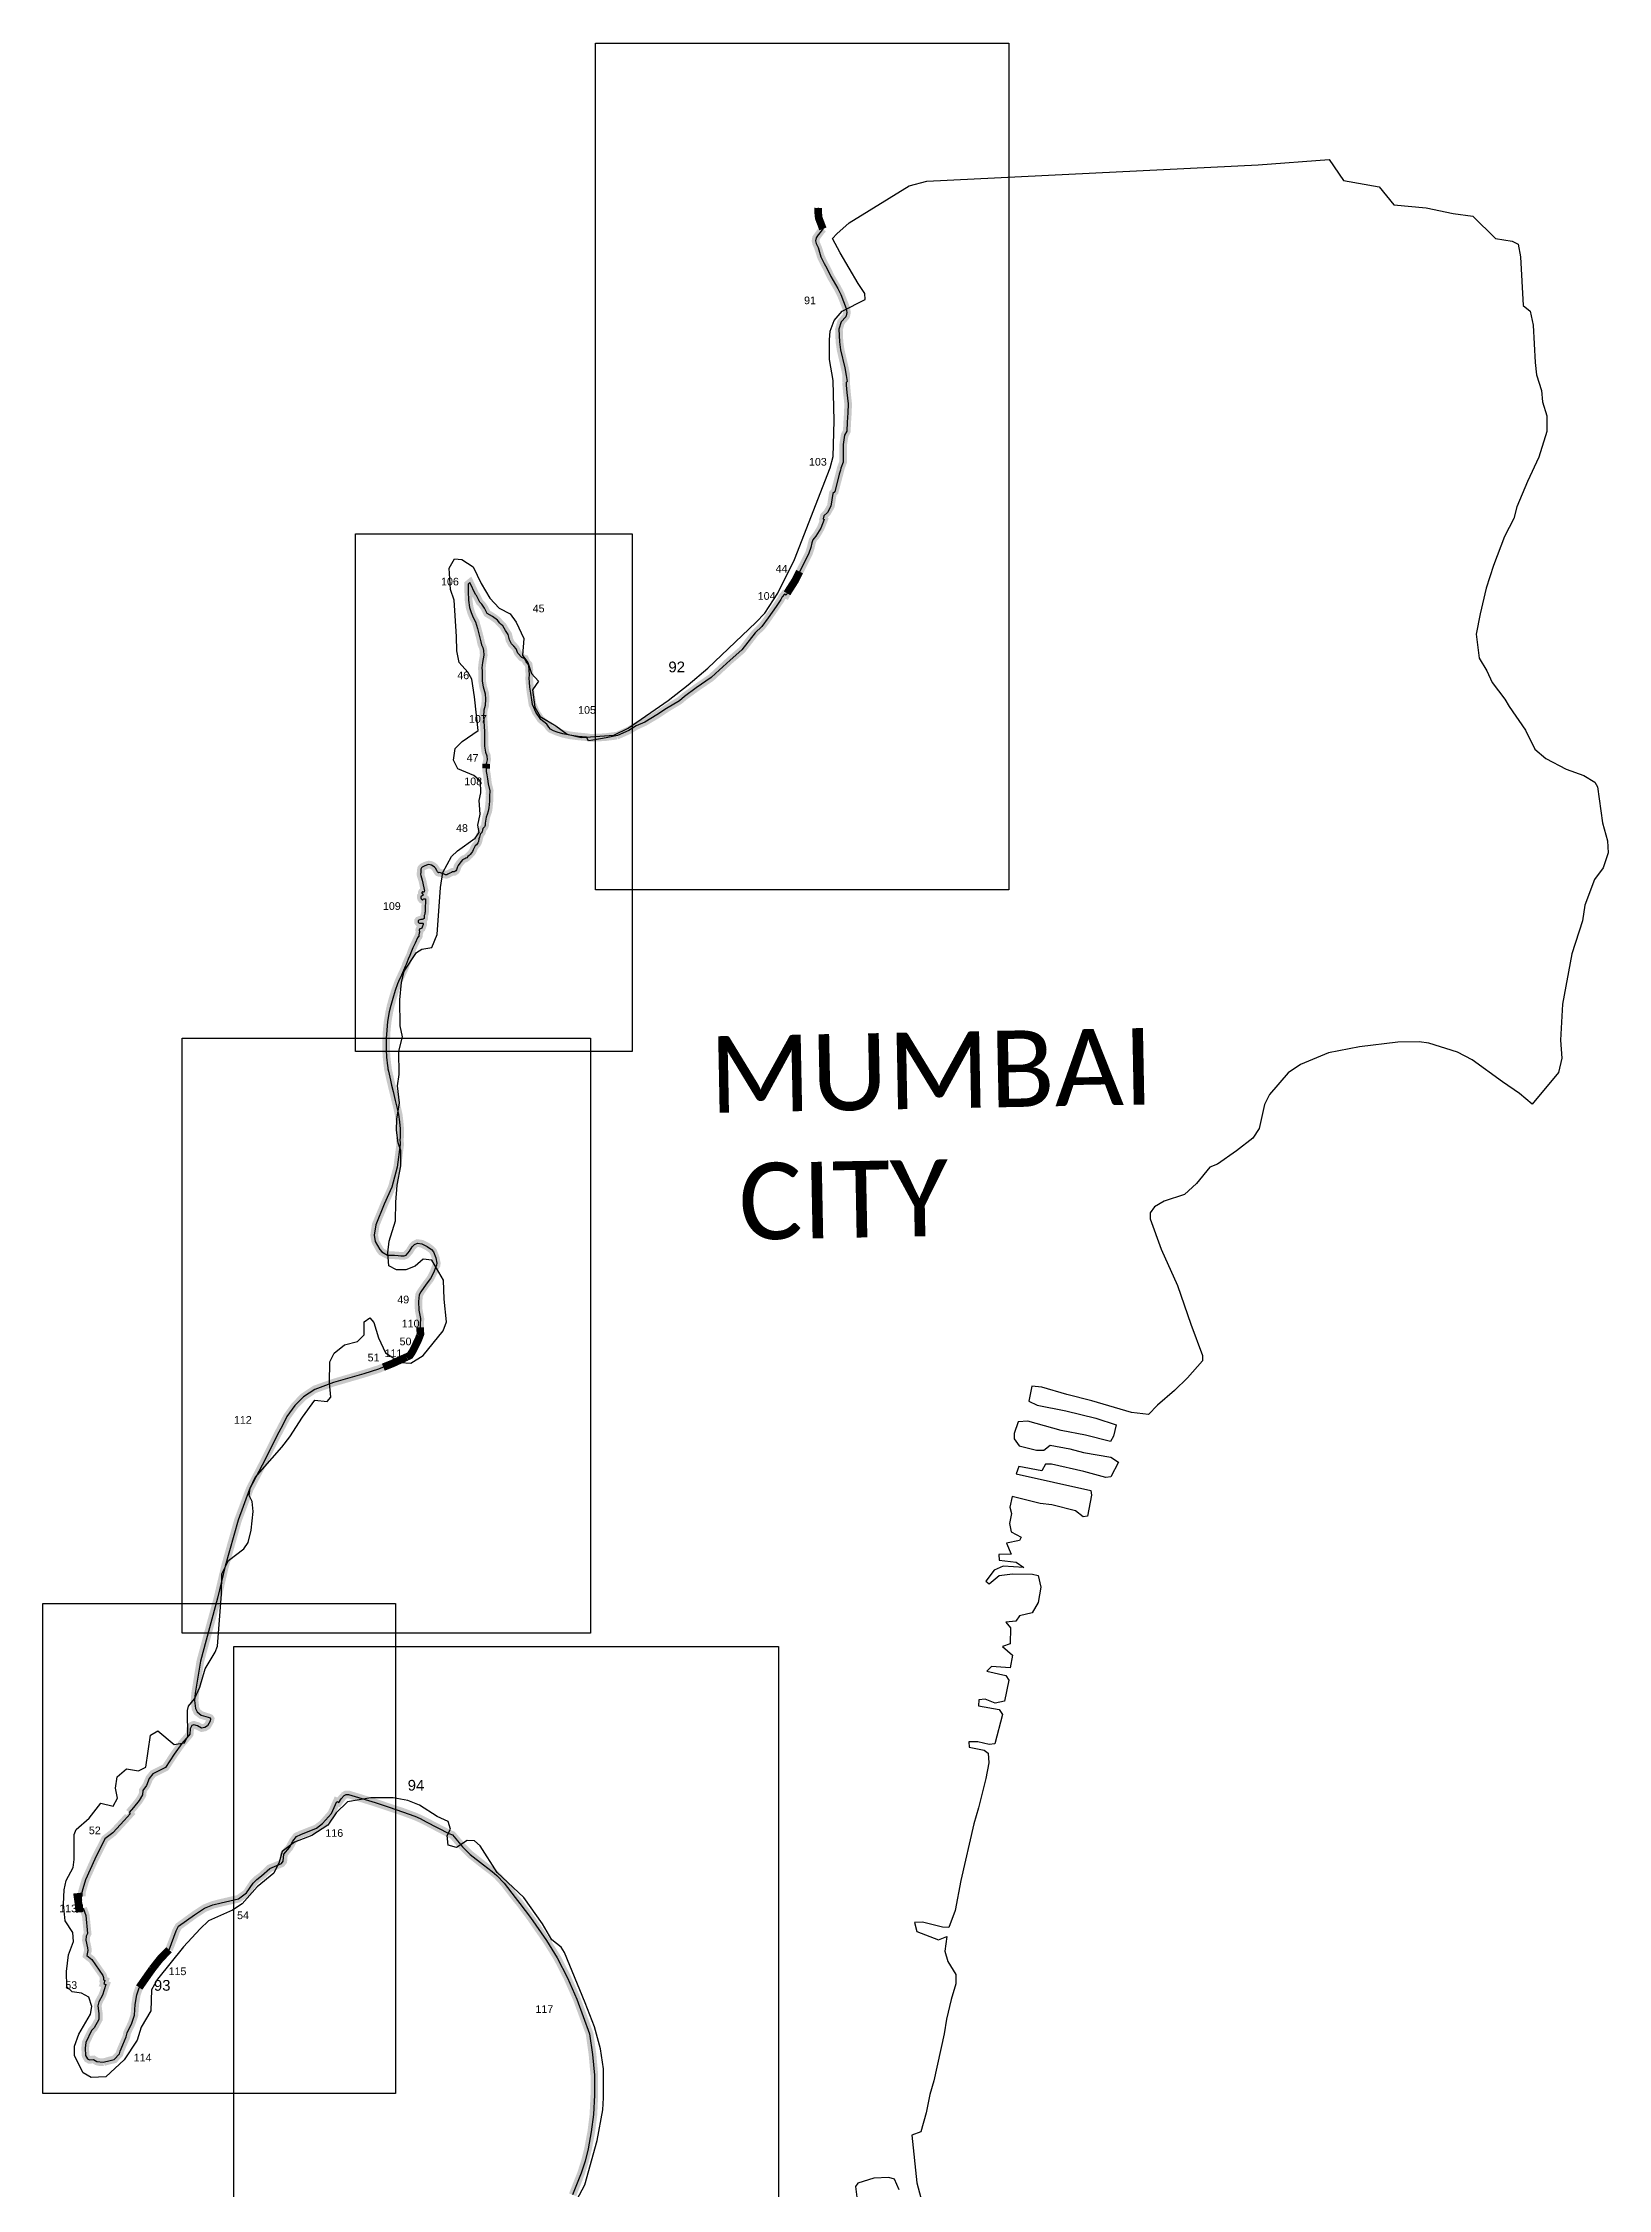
# Model space of a CAD drawing. Header units: metres. Extents: x 261539 to 277970, y 2080288 to 2213332.
# Drawn here: x 267231 to 277461, y 2094720 to 2108748 of the extents above; entities that cross this region are included whole.
import ezdxf

# ---------------------------------------------------------------- set-up
doc = ezdxf.new("R2010")
doc.units = ezdxf.units.M
for name, color, linetype in [('ARTIFICIALLY PROTECTED', 10, 'Continuous'), ('COASTLINE', 5, 'Continuous'), ('NATURALLY PROTECTED', 3, 'Continuous'), ('TALUKA NAME', 5, 'Continuous'), ('UNPROTECTED', 130, 'Continuous'), ('UNPROTECTED DUE TO CREEK', 150, 'Continuous'), ('village', 22, 'Continuous')]:
    doc.layers.add(name, color=color, linetype=linetype)
doc.styles.get("Standard").update_dxf_attribs({"font": 'arial.ttf'})
picture_1 = doc.add_image_def('image1.ecw', size_in_pixel=(5778, 11840))
picture_2 = doc.add_image_def('image2.ecw', size_in_pixel=(10585, 19807))
picture_3 = doc.add_image_def('image3.ecw', size_in_pixel=(11407, 16631))
picture_4 = doc.add_image_def('image4.ecw', size_in_pixel=(13489, 18739))
picture_5 = doc.add_image_def('image5.ecw', size_in_pixel=(12057, 14948))

msp = doc.modelspace()

# ---------------------------------------------------------------- linework, layer by layer
at = {"layer": 'ARTIFICIALLY PROTECTED', "const_width": 50, "flags": 128}
for points in [[(272329, 2107532), (272310, 2107509), (272299, 2107494), (272284, 2107473), (272281, 2107455), (272285, 2107437), (272297, 2107410), (272316, 2107350), (272337, 2107306), (272354, 2107275), (272380, 2107220), (272426, 2107142), (272446, 2107103), (272482, 2107012), (272486, 2106985), (272481, 2106963), (272478, 2106958), (272448, 2106924), (272434, 2106876), (272437, 2106794), (272445, 2106741), (272472, 2106623), (272482, 2106575), (272481, 2106529)], [(272481, 2106529), (272481, 2106529), (272482, 2106510), (272486, 2106462), (272494, 2106389), (272492, 2106329), (272488, 2106268), (272485, 2106209), (272471, 2106183), (272462, 2106124), (272461, 2106070), (272461, 2106008), (272446, 2105968), (272443, 2105955), (272436, 2105928), (272406, 2105814), (272394, 2105803), (272381, 2105720), (272358, 2105679), (272336, 2105656), (272331, 2105637), (272337, 2105632), (272315, 2105577), (272294, 2105541), (272282, 2105523), (272271, 2105511), (272263, 2105499), (272257, 2105481), (272250, 2105450), (272238, 2105412), (272222, 2105380), (272177, 2105292)], [(270053, 2105153), (270022, 2105220), (270011, 2105211), (270011, 2105162), (270013, 2105106), (270020, 2105057), (270030, 2105024), (270043, 2104992), (270059, 2104964), (270071, 2104921), (270085, 2104869), (270089, 2104853)], [(272095, 2105150), (272089, 2105139), (272077, 2105144), (272063, 2105127), (272054, 2105110), (272023, 2105064), (271971, 2104989), (271963, 2104977), (271930, 2104933), (271886, 2104891), (271800, 2104780), (271722, 2104713), (271628, 2104626), (271599, 2104599), (271501, 2104532), (271424, 2104476), (271391, 2104448), (271306, 2104397), (271243, 2104355), (271164, 2104308), (271109, 2104283), (271060, 2104254), (270986, 2104221), (270983, 2104220)], [(270111, 2104366), (270110, 2104345), (270116, 2104247), (270117, 2104211), (270118, 2104150), (270123, 2104111), (270133, 2104087), (270134, 2104062), (270129, 2104036)], [(270983, 2104220), (270906, 2104210), (270832, 2104206), (270805, 2104206), (270783, 2104210), (270730, 2104215), (270675, 2104222), (270630, 2104232), (270593, 2104244), (270570, 2104254), (270549, 2104263), (270538, 2104275), (270525, 2104294), (270496, 2104317)], [(270128, 2104005), (270128, 2104005), (270129, 2103986), (270133, 2103964), (270136, 2103938), (270140, 2103905), (270151, 2103860), (270150, 2103828)], [(269910, 2103330), (269909, 2103330), (269901, 2103326), (269890, 2103321), (269878, 2103314), (269870, 2103311), (269863, 2103311), (269857, 2103312), (269848, 2103316), (269829, 2103323), (269821, 2103326), (269819, 2103325), (269817, 2103324), (269814, 2103325), (269810, 2103330), (269805, 2103338), (269796, 2103353), (269790, 2103361), (269782, 2103367), (269771, 2103373), (269762, 2103376), (269752, 2103377), (269744, 2103375), (269728, 2103369), (269710, 2103360), (269705, 2103355), (269702, 2103348), (269701, 2103337), (269701, 2103328), (269701, 2103322), (269700, 2103320), (269700, 2103320), (269698, 2103317), (269698, 2103314), (269700, 2103306), (269710, 2103276), (269715, 2103256), (269717, 2103245), (269721, 2103225), (269723, 2103214), (269723, 2103206), (269724, 2103205), (269723, 2103202), (269722, 2103198), (269720, 2103197), (269716, 2103197), (269714, 2103197), (269713, 2103198), (269711, 2103198), (269709, 2103197), (269708, 2103195), (269708, 2103191), (269709, 2103188), (269712, 2103187), (269714, 2103185), (269716, 2103181), (269715, 2103179), (269713, 2103175), (269710, 2103172), (269703, 2103169), (269700, 2103167), (269700, 2103165), (269702, 2103159), (269704, 2103153), (269708, 2103148), (269711, 2103147), (269713, 2103147), (269717, 2103150), (269721, 2103153), (269726, 2103154), (269729, 2103154), (269731, 2103153), (269732, 2103151), (269732, 2103145), (269729, 2103088), (269729, 2103069), (269728, 2103062), (269726, 2103053), (269723, 2103044), (269722, 2103033), (269723, 2103030), (269723, 2103026), (269722, 2103024), (269717, 2103021), (269710, 2103018), (269702, 2103017), (269694, 2103016), (269688, 2103013), (269685, 2103012), (269683, 2103009), (269683, 2103005), (269683, 2103001), (269687, 2102996), (269693, 2102994), (269702, 2102994), (269709, 2102995), (269715, 2102994), (269717, 2102993), (269717, 2102991), (269716, 2102985), (269709, 2102967), (269707, 2102961), (269703, 2102959), (269699, 2102958), (269695, 2102957), (269692, 2102954), (269691, 2102950), (269691, 2102946), (269692, 2102942), (269693, 2102939), (269692, 2102935), (269690, 2102928), (269688, 2102918), (269688, 2102911), (269687, 2102908), (269683, 2102905), (269679, 2102898), (269663, 2102864), (269648, 2102832), (269640, 2102812), (269630, 2102782), (269618, 2102758), (269604, 2102725), (269601, 2102715), (269595, 2102699), (269574, 2102654), (269555, 2102613), (269549, 2102597), (269533, 2102554), (269517, 2102502), (269504, 2102455), (269495, 2102415), (269484, 2102351), (269478, 2102295), (269475, 2102240), (269474, 2102166), (269477, 2102119), (269483, 2102062), (269485, 2102051), (269486, 2102041), (269489, 2102026), (269502, 2101968), (269510, 2101935), (269520, 2101894), (269534, 2101836), (269547, 2101783), (269556, 2101743), (269562, 2101695), (269566, 2101649), (269566, 2101630), (269566, 2101622), (269565, 2101594), (269564, 2101577), (269565, 2101558), (269566, 2101547), (269547, 2101400), (269512, 2101269), (269462, 2101157), (269406, 2101022), (269396, 2100955), (269403, 2100914), (269432, 2100861), (269445, 2100845), (269484, 2100825), (269529, 2100823), (269553, 2100821), (269571, 2100820), (269591, 2100820), (269605, 2100825), (269627, 2100850), (269644, 2100878), (269660, 2100894), (269679, 2100903), (269707, 2100899), (269743, 2100881), (269770, 2100861), (269783, 2100846), (269798, 2100807), (269805, 2100772), (269804, 2100759), (269796, 2100744), (269785, 2100713), (269764, 2100672), (269754, 2100658)], [(269694, 2100297), (269698, 2100307), (269697, 2100352)], [(269581, 2100146), (269608, 2100158)], [(269456, 2100092), (269424, 2100079), (269329, 2100049), (269131, 2099991), (269007, 2099947), (268934, 2099898), (268878, 2099841), (268826, 2099769), (268798, 2099716), (268759, 2099642), (268683, 2099489), (268582, 2099294), (268506, 2099092), (268421, 2098791), (268372, 2098582), (268260, 2098171), (268226, 2097960), (268222, 2097913), (268228, 2097861), (268239, 2097838), (268266, 2097818), (268311, 2097804), (268323, 2097799), (268327, 2097793), (268324, 2097779), (268306, 2097748), (268289, 2097737), (268268, 2097733), (268241, 2097747), (268217, 2097754), (268204, 2097749), (268193, 2097727), (268190, 2097693), (268182, 2097682), (268138, 2097631), (268089, 2097562), (268032, 2097475), (267993, 2097456), (267950, 2097434), (267926, 2097404), (267907, 2097358), (267884, 2097325), (267882, 2097297), (267860, 2097260), (267823, 2097214), (267794, 2097181)], [(268856, 2096978), (268864, 2096993), (268888, 2097025), (268917, 2097038), (269019, 2097078), (269059, 2097109), (269116, 2097174), (269151, 2097253), (269164, 2097247), (269181, 2097271), (269199, 2097291)], [(267794, 2097181), (267802, 2097172), (267762, 2097128), (267688, 2097048), (267636, 2097008), (267570, 2096877), (267509, 2096741), (267491, 2096681), (267485, 2096658), (267485, 2096632)], [(269928, 2097010), (269974, 2096957), (270024, 2096907), (270111, 2096838), (270167, 2096796), (270198, 2096770), (270246, 2096718), (270282, 2096671), (270317, 2096625), (270349, 2096587), (270417, 2096495), (270522, 2096344), (270593, 2096230), (270659, 2096101), (270721, 2095961), (270777, 2095808), (270804, 2095735), (270823, 2095600), (270835, 2095465), (270835, 2095334), (270829, 2095206), (270815, 2095094), (270794, 2094983), (270774, 2094903), (270749, 2094824), (270693, 2094682)], [(267485, 2096632), (267457, 2096629), (267468, 2096553), (267494, 2096555)], [(267945, 2096158), (267997, 2096224), (268055, 2096284)], [(267628, 2095549), (267670, 2095561), (267697, 2095567), (267731, 2095603), (267736, 2095621), (267753, 2095662), (267776, 2095714), (267781, 2095740), (267811, 2095804), (267829, 2095857), (267834, 2095927), (267844, 2095989), (267859, 2096034), (267860, 2096037)]]:
    msp.add_lwpolyline(points, dxfattribs=at)
at = {"layer": 'COASTLINE', "flags": 128}
msp.add_lwpolyline([(272298, 2107669), (272297, 2107649), (272302, 2107603), (272329, 2107532), (272310, 2107509), (272299, 2107494), (272284, 2107473), (272281, 2107455), (272285, 2107437), (272297, 2107410), (272316, 2107350), (272337, 2107306), (272354, 2107275), (272380, 2107220), (272426, 2107142), (272446, 2107103), (272482, 2107012), (272486, 2106985), (272481, 2106963), (272478, 2106958), (272448, 2106924), (272434, 2106876), (272437, 2106794), (272445, 2106741), (272472, 2106623), (272482, 2106575), (272487, 2106534), (272481, 2106529), (272482, 2106510), (272486, 2106462), (272494, 2106389), (272492, 2106329), (272488, 2106268), (272485, 2106209), (272471, 2106183), (272462, 2106124), (272461, 2106070), (272461, 2106008), (272446, 2105968), (272443, 2105955), (272436, 2105928), (272406, 2105814), (272394, 2105803), (272381, 2105720), (272358, 2105679), (272336, 2105656), (272331, 2105637), (272337, 2105632), (272315, 2105577), (272294, 2105541), (272282, 2105523), (272271, 2105511), (272263, 2105499), (272257, 2105481), (272250, 2105450), (272238, 2105412), (272222, 2105380), (272147, 2105233), (272103, 2105164), (272089, 2105139), (272077, 2105144), (272063, 2105127), (272054, 2105110), (272023, 2105064), (271971, 2104989), (271930, 2104933), (271886, 2104891), (271800, 2104780), (271722, 2104713), (271628, 2104626), (271599, 2104599), (271501, 2104532), (271424, 2104476), (271391, 2104448), (271306, 2104397), (271243, 2104355), (271164, 2104308), (271109, 2104283), (271060, 2104254), (270986, 2104221), (270913, 2104206), (270825, 2104190), (270797, 2104186), (270783, 2104210), (270730, 2104215), (270675, 2104222), (270630, 2104232), (270591, 2104242), (270568, 2104252), (270549, 2104262), (270538, 2104275), (270525, 2104294), (270485, 2104326), (270453, 2104373), (270440, 2104404), (270431, 2104424), (270426, 2104454), (270419, 2104497), (270414, 2104537), (270411, 2104570), (270409, 2104596), (270412, 2104618), (270408, 2104648), (270410, 2104654), (270407, 2104675), (270405, 2104685), (270389, 2104703), (270381, 2104723), (270361, 2104730), (270335, 2104760), (270323, 2104788), (270309, 2104805), (270293, 2104821), (270280, 2104846), (270272, 2104881), (270254, 2104908), (270237, 2104937), (270227, 2104946), (270217, 2104956), (270202, 2104974), (270169, 2104998), (270134, 2105019), (270117, 2105054), (270099, 2105079), (270086, 2105092), (270064, 2105135), (270058, 2105142), (270022, 2105220), (270011, 2105211), (270011, 2105162), (270013, 2105106), (270020, 2105057), (270030, 2105024), (270043, 2104992), (270059, 2104964), (270071, 2104921), (270085, 2104869), (270093, 2104833), (270098, 2104814), (270106, 2104796), (270110, 2104776), (270112, 2104745), (270104, 2104699), (270100, 2104664), (270101, 2104644), (270101, 2104617), (270102, 2104575), (270108, 2104538), (270122, 2104494), (270124, 2104458), (270121, 2104416), (270112, 2104387), (270110, 2104345), (270116, 2104247), (270117, 2104211), (270118, 2104150), (270123, 2104111), (270133, 2104087), (270134, 2104062), (270129, 2104036), (270128, 2104005), (270129, 2103986), (270133, 2103964), (270136, 2103938), (270140, 2103905), (270151, 2103860), (270150, 2103824), (270149, 2103791), (270145, 2103748), (270142, 2103727), (270134, 2103705), (270128, 2103686), (270122, 2103648), (270121, 2103635), (270119, 2103628), (270117, 2103624), (270111, 2103617), (270107, 2103612), (270103, 2103601), (270101, 2103594), (270100, 2103588), (270099, 2103586), (270096, 2103583), (270093, 2103581), (270091, 2103577), (270089, 2103573), (270084, 2103557), (270081, 2103545), (270077, 2103528), (270074, 2103520), (270065, 2103507), (270057, 2103499), (270049, 2103486), (270044, 2103474), (270039, 2103463), (270032, 2103453), (270023, 2103443), (270016, 2103437), (270008, 2103429), (270001, 2103422), (269995, 2103418), (269989, 2103415), (269981, 2103413), (269974, 2103408), (269955, 2103386), (269945, 2103372), (269940, 2103362), (269937, 2103350), (269934, 2103343), (269930, 2103337), (269924, 2103332), (269919, 2103329), (269916, 2103329), (269913, 2103330), (269909, 2103330), (269901, 2103326), (269890, 2103321), (269878, 2103314), (269870, 2103311), (269863, 2103311), (269857, 2103312), (269848, 2103316), (269829, 2103323), (269821, 2103326), (269819, 2103325), (269817, 2103324), (269814, 2103325), (269810, 2103330), (269805, 2103338), (269796, 2103353), (269790, 2103361), (269782, 2103367), (269771, 2103373), (269762, 2103376), (269752, 2103377), (269744, 2103375), (269728, 2103369), (269710, 2103360), (269705, 2103355), (269702, 2103348), (269701, 2103337), (269701, 2103328), (269701, 2103322), (269700, 2103320), (269698, 2103317), (269698, 2103314), (269700, 2103306), (269710, 2103276), (269715, 2103256), (269717, 2103245), (269721, 2103225), (269723, 2103214), (269724, 2103205), (269723, 2103202), (269722, 2103198), (269720, 2103197), (269716, 2103197), (269714, 2103197), (269713, 2103198), (269711, 2103198), (269709, 2103197), (269708, 2103195), (269708, 2103191), (269709, 2103188), (269712, 2103187), (269714, 2103185), (269716, 2103181), (269715, 2103179), (269713, 2103175), (269710, 2103172), (269703, 2103169), (269700, 2103167), (269700, 2103165), (269702, 2103159), (269704, 2103153), (269708, 2103148), (269711, 2103147), (269713, 2103147), (269717, 2103150), (269721, 2103153), (269726, 2103154), (269729, 2103154), (269731, 2103153), (269732, 2103151), (269732, 2103145), (269729, 2103088), (269729, 2103069), (269728, 2103062), (269726, 2103053), (269723, 2103044), (269722, 2103033), (269723, 2103030), (269723, 2103026), (269722, 2103024), (269717, 2103021), (269710, 2103018), (269702, 2103017), (269694, 2103016), (269688, 2103013), (269685, 2103012), (269683, 2103009), (269683, 2103005), (269683, 2103001), (269687, 2102996), (269693, 2102994), (269702, 2102994), (269709, 2102995), (269715, 2102994), (269717, 2102993), (269717, 2102991), (269716, 2102985), (269709, 2102967), (269707, 2102961), (269703, 2102959), (269699, 2102958), (269695, 2102957), (269692, 2102954), (269691, 2102950), (269691, 2102946), (269692, 2102942), (269693, 2102939), (269692, 2102935), (269690, 2102928), (269688, 2102918), (269688, 2102911), (269687, 2102908), (269683, 2102905), (269679, 2102898), (269663, 2102864), (269648, 2102832), (269640, 2102812), (269630, 2102782), (269618, 2102758), (269604, 2102725), (269601, 2102715), (269595, 2102699), (269574, 2102654), (269555, 2102613), (269549, 2102597), (269533, 2102554), (269517, 2102502), (269504, 2102455), (269495, 2102415), (269484, 2102351), (269478, 2102295), (269475, 2102240), (269474, 2102166), (269477, 2102119), (269483, 2102062), (269485, 2102051), (269486, 2102041), (269489, 2102026), (269502, 2101968), (269510, 2101935), (269520, 2101894), (269534, 2101836), (269547, 2101783), (269556, 2101743), (269562, 2101695), (269566, 2101649), (269566, 2101630), (269566, 2101622), (269565, 2101594), (269564, 2101577), (269565, 2101558), (269566, 2101547), (269547, 2101400), (269512, 2101269), (269462, 2101157), (269406, 2101022), (269396, 2100955), (269403, 2100914), (269432, 2100861), (269445, 2100845), (269484, 2100825), (269529, 2100823), (269553, 2100821), (269571, 2100820), (269591, 2100820), (269605, 2100825), (269627, 2100850), (269644, 2100878), (269660, 2100894), (269679, 2100903), (269707, 2100899), (269743, 2100881), (269770, 2100861), (269783, 2100846), (269798, 2100807), (269805, 2100772), (269804, 2100759), (269796, 2100744), (269785, 2100713), (269764, 2100672), (269736, 2100635), (269701, 2100585), (269690, 2100564), (269685, 2100522), (269687, 2100465), (269698, 2100409), (269697, 2100370), (269698, 2100307), (269686, 2100275), (269649, 2100199), (269630, 2100169), (269581, 2100146), (269516, 2100116), (269424, 2100079), (269329, 2100049), (269131, 2099991), (269007, 2099947), (268934, 2099898), (268878, 2099841), (268826, 2099769), (268798, 2099716), (268759, 2099642), (268683, 2099489), (268582, 2099294), (268506, 2099092), (268421, 2098791), (268372, 2098582), (268260, 2098171), (268226, 2097960), (268222, 2097913), (268228, 2097861), (268239, 2097838), (268266, 2097818), (268311, 2097804), (268323, 2097799), (268327, 2097793), (268324, 2097779), (268306, 2097748), (268289, 2097737), (268268, 2097733), (268241, 2097747), (268217, 2097754), (268204, 2097749), (268193, 2097727), (268190, 2097693), (268182, 2097682), (268138, 2097631), (268089, 2097562), (268032, 2097475), (267993, 2097456), (267950, 2097434), (267926, 2097404), (267907, 2097358), (267884, 2097325), (267882, 2097297), (267860, 2097260), (267823, 2097214), (267794, 2097181), (267802, 2097172), (267762, 2097128), (267688, 2097048), (267636, 2097008), (267570, 2096877), (267509, 2096741), (267491, 2096681), (267485, 2096658), (267485, 2096632), (267457, 2096629), (267468, 2096553), (267494, 2096555), (267511, 2096507), (267523, 2096390), (267514, 2096372), (267512, 2096346), (267523, 2096297), (267525, 2096278), (267517, 2096246), (267550, 2096220), (267623, 2096116), (267627, 2096103), (267626, 2096087), (267636, 2096083), (267628, 2096061), (267643, 2096056), (267620, 2095988), (267596, 2095944), (267589, 2095918), (267596, 2095868), (267596, 2095829), (267566, 2095774), (267549, 2095756), (267511, 2095677), (267507, 2095641), (267510, 2095592), (267522, 2095571), (267535, 2095564), (267562, 2095567), (267583, 2095554), (267624, 2095548), (267670, 2095561), (267697, 2095567), (267731, 2095603), (267736, 2095621), (267753, 2095662), (267776, 2095714), (267781, 2095740), (267811, 2095804), (267829, 2095857), (267834, 2095927), (267844, 2095989), (267859, 2096034), (267884, 2096074), (267940, 2096153), (267997, 2096224), (268055, 2096284), (268087, 2096366), (268101, 2096407), (268118, 2096437), (268222, 2096513), (268288, 2096556), (268341, 2096577), (268395, 2096591), (268509, 2096617), (268562, 2096655), (268604, 2096719), (268629, 2096744), (268660, 2096766), (268713, 2096816), (268791, 2096848), (268802, 2096862), (268806, 2096909), (268843, 2096953), (268864, 2096993), (268888, 2097025), (268917, 2097038), (269019, 2097078), (269059, 2097109), (269116, 2097174), (269151, 2097253), (269164, 2097247), (269181, 2097271), (269200, 2097292), (269212, 2097299), (269229, 2097299), (269402, 2097246), (269493, 2097215), (269581, 2097186), (269662, 2097156), (269696, 2097141), (269736, 2097121), (269885, 2097043), (269908, 2097034), (269974, 2096957), (270024, 2096907), (270111, 2096838), (270167, 2096796), (270198, 2096770), (270246, 2096718), (270317, 2096625), (270349, 2096587), (270417, 2096495), (270522, 2096344), (270593, 2096230), (270659, 2096101), (270721, 2095961), (270804, 2095735), (270823, 2095600), (270835, 2095465), (270835, 2095334), (270829, 2095206), (270815, 2095094), (270794, 2094983), (270774, 2094903), (270749, 2094824), (270693, 2094682)], dxfattribs=at)
at = {"layer": 'NATURALLY PROTECTED', "const_width": 50, "flags": 128}
for points in [[(269199, 2097291), (269200, 2097292), (269212, 2097299), (269229, 2097299), (269402, 2097246), (269493, 2097215), (269581, 2097186), (269662, 2097156), (269696, 2097141), (269736, 2097121), (269885, 2097043), (269908, 2097034), (269928, 2097010)], [(267860, 2096037), (267945, 2096158)]]:
    msp.add_lwpolyline(points, dxfattribs=at)
at = {"layer": 'UNPROTECTED', "const_width": 50, "flags": 128}
for points in [[(272177, 2105292), (272147, 2105233), (272103, 2105164), (272095, 2105150)], [(270496, 2104317), (270485, 2104326), (270453, 2104373), (270440, 2104404), (270431, 2104424), (270426, 2104454), (270419, 2104497), (270414, 2104537), (270411, 2104570), (270409, 2104596), (270412, 2104618), (270408, 2104648), (270410, 2104654), (270407, 2104675), (270405, 2104685), (270389, 2104703), (270381, 2104723), (270361, 2104730), (270335, 2104760), (270323, 2104788), (270309, 2104805), (270293, 2104821), (270280, 2104846), (270272, 2104881), (270254, 2104908), (270237, 2104937), (270227, 2104946), (270217, 2104956), (270202, 2104974), (270169, 2104998), (270134, 2105019), (270117, 2105054), (270099, 2105079), (270086, 2105092), (270064, 2105135), (270058, 2105142), (270053, 2105153)], [(270089, 2104853), (270093, 2104833), (270098, 2104814), (270106, 2104796), (270110, 2104776), (270112, 2104745), (270104, 2104699), (270100, 2104664), (270101, 2104644), (270101, 2104617), (270102, 2104575), (270108, 2104538), (270122, 2104494), (270124, 2104458), (270121, 2104416), (270112, 2104387), (270111, 2104366)], [(270129, 2104036), (270128, 2104005)], [(270150, 2103828), (270150, 2103824), (270149, 2103791), (270145, 2103748), (270142, 2103727), (270134, 2103705), (270128, 2103686), (270122, 2103648), (270121, 2103635), (270119, 2103628), (270117, 2103624), (270111, 2103617), (270107, 2103612), (270103, 2103601), (270101, 2103594), (270100, 2103588), (270099, 2103586), (270096, 2103583), (270093, 2103581), (270091, 2103577), (270089, 2103573), (270084, 2103557), (270081, 2103545), (270077, 2103528), (270074, 2103520), (270065, 2103507), (270057, 2103499), (270049, 2103486), (270044, 2103474), (270039, 2103463), (270032, 2103453), (270023, 2103443), (270016, 2103437), (270008, 2103429), (270001, 2103422), (269995, 2103418), (269989, 2103415), (269981, 2103413), (269974, 2103408), (269955, 2103386), (269945, 2103372), (269940, 2103362), (269937, 2103350), (269934, 2103343), (269930, 2103337), (269924, 2103332), (269919, 2103329), (269916, 2103329), (269913, 2103330), (269910, 2103330)], [(269754, 2100658), (269736, 2100635), (269701, 2100585), (269690, 2100564), (269685, 2100522), (269687, 2100465), (269698, 2100409), (269697, 2100370), (269697, 2100352)], [(269694, 2100297), (269686, 2100275), (269649, 2100199), (269630, 2100169), (269608, 2100158)], [(269581, 2100146), (269516, 2100116), (269456, 2100092)], [(268055, 2096284), (268087, 2096366), (268101, 2096407), (268118, 2096437), (268222, 2096513), (268288, 2096556), (268341, 2096577), (268395, 2096591), (268509, 2096617), (268562, 2096655), (268604, 2096719), (268629, 2096744), (268660, 2096766), (268713, 2096816), (268791, 2096848), (268802, 2096862), (268806, 2096909), (268843, 2096953), (268856, 2096978)], [(267494, 2096555), (267511, 2096507), (267523, 2096390), (267514, 2096372), (267512, 2096346), (267523, 2096297), (267525, 2096278), (267517, 2096246), (267550, 2096220), (267623, 2096116), (267627, 2096103), (267626, 2096087), (267636, 2096083), (267628, 2096061), (267643, 2096056), (267620, 2095988), (267596, 2095944), (267589, 2095918), (267596, 2095868), (267596, 2095829), (267566, 2095774), (267549, 2095756), (267511, 2095677), (267507, 2095641), (267510, 2095592), (267522, 2095571), (267535, 2095564), (267562, 2095567), (267583, 2095554), (267606, 2095548), (267628, 2095549)]]:
    msp.add_lwpolyline(points, dxfattribs=at)
at = {"layer": 'UNPROTECTED DUE TO CREEK', "const_width": 50, "flags": 128}
msp.add_lwpolyline([(272329, 2107532), (272302, 2107603), (272297, 2107649), (272298, 2107669)], dxfattribs=at)
at = {"layer": 'village'}
for points in [[(270651, 2094518, 0), (270772, 2094748, 0), (270853, 2095036, 0), (270891, 2095238, 0), (270895, 2095316, 0), (270894, 2095505, 0), (270875, 2095637, 0), (270835, 2095780, 0), (270776, 2095936, 0), (270641, 2096265, 0), (270618, 2096301, 0), (270557, 2096349, 0), (270496, 2096454, 0), (270374, 2096626, 0), (270200, 2096788, 0), (270088, 2096964, 0), (270052, 2096996, 0), (270003, 2096997, 0), (269934, 2096952, 0), (269880, 2096967, 0), (269873, 2097030, 0), (269895, 2097071, 0), (269879, 2097122, 0), (269807, 2097155, 0), (269692, 2097228, 0), (269615, 2097259, 0), (269521, 2097276, 0), (269375, 2097277, 0), (269221, 2097251, 0), (269147, 2097179, 0), (269094, 2097098, 0), (268989, 2097030, 0), (268875, 2096986, 0), (268795, 2096925, 0), (268775, 2096857, 0), (268740, 2096785, 0), (268631, 2096695, 0), (268533, 2096584, 0), (268471, 2096543, 0), (268314, 2096473, 0), (268259, 2096421, 0), (268150, 2096303, 0), (267979, 2096091, 0), (267941, 2096021, 0), (267936, 2095884, 0), (267874, 2095778, 0), (267847, 2095693, 0), (267761, 2095564, 0), (267643, 2095454, 0), (267547, 2095448, 0), (267493, 2095479, 0), (267438, 2095591, 0), (267437, 2095654, 0), (267466, 2095733, 0), (267541, 2095863, 0), (267550, 2095913, 0), (267531, 2095973, 0), (267482, 2095999, 0), (267423, 2096008, 0), (267387, 2096041, 0), (267386, 2096142, 0), (267397, 2096250, 0), (267430, 2096338, 0), (267427, 2096396, 0), (267377, 2096472, 0), (267365, 2096582, 0), (267369, 2096676, 0), (267382, 2096736, 0), (267428, 2096822, 0), (267434, 2096874, 0), (267435, 2097037, 0), (267449, 2097069, 0), (267533, 2097143, 0), (267609, 2097243, 0), (267689, 2097223, 0), (267718, 2097275, 0), (267706, 2097340, 0), (267715, 2097414, 0), (267777, 2097466, 0), (267856, 2097453, 0), (267903, 2097478, 0), (267935, 2097687, 0), (267981, 2097714, 0), (268088, 2097626, 0), (268157, 2097637, 0), (268177, 2097680, 0), (268175, 2097848, 0), (268182, 2097877, 0), (268222, 2097925, 0), (268257, 2098001, 0), (268292, 2098120, 0), (268356, 2098229, 0), (268372, 2098269, 0), (268398, 2098608, 0), (268401, 2098740, 0), (268443, 2098828, 0), (268544, 2098905, 0), (268572, 2098946, 0), (268592, 2099027, 0), (268605, 2099148, 0), (268599, 2099213, 0), (268579, 2099253, 0), (268585, 2099300, 0), (268618, 2099370, 0), (268792, 2099569, 0), (268845, 2099636, 0), (268927, 2099765, 0), (269007, 2099877, 0), (269088, 2099867, 0), (269112, 2099896, 0), (269104, 2099990, 0), (269106, 2100127, 0), (269134, 2100183, 0), (269203, 2100238, 0), (269286, 2100259, 0), (269331, 2100304, 0), (269330, 2100389, 0), (269368, 2100414, 0), (269393, 2100383, 0), (269425, 2100284, 0), (269471, 2100186, 0), (269568, 2100122, 0), (269635, 2100118, 0), (269717, 2100168, 0), (269846, 2100330, 0), (269868, 2100389, 0), (269853, 2100537, 0), (269848, 2100660, 0), (269773, 2100792, 0), (269717, 2100798, 0), (269663, 2100753, 0), (269603, 2100728, 0), (269542, 2100729, 0), (269491, 2100754, 0), (269486, 2100839, 0), (269494, 2100915, 0), (269535, 2101048, 0), (269537, 2101171, 0), (269547, 2101281, 0), (269571, 2101409, 0), (269570, 2101508, 0), (269552, 2101559, 0), (269542, 2101642, 0), (269544, 2101714, 0), (269561, 2101819, 0), (269549, 2101931, 0), (269559, 2102005, 0), (269558, 2102158, 0), (269582, 2102252, 0), (269566, 2102324, 0), (269564, 2102492, 0), (269575, 2102606, 0), (269592, 2102680, 0), (269672, 2102802, 0), (269707, 2102825, 0), (269772, 2102834, 0), (269807, 2102920, 0), (269830, 2103227, 0), (269845, 2103326, 0), (269902, 2103430, 0), (269940, 2103468, 0), (270056, 2103550, 0), (270082, 2103586, 0), (270073, 2103635, 0), (270088, 2103707, 0), (270083, 2103797, 0), (270094, 2103846, 0), (270091, 2103922, 0), (270048, 2103960, 0), (269942, 2104004, 0), (269915, 2104060, 0), (269926, 2104136, 0), (269972, 2104181, 0), (270075, 2104254, 0), (270051, 2104473, 0), (270034, 2104590, 0), (270009, 2104635, 0), (269952, 2104697, 0), (269936, 2104775, 0), (269935, 2104869, 0), (269918, 2105105, 0), (269895, 2105176, 0), (269887, 2105315, 0), (269920, 2105376, 0), (269970, 2105372, 0), (270042, 2105323, 0), (270096, 2105214, 0), (270153, 2105118, 0), (270212, 2105053, 0), (270284, 2105016, 0), (270323, 2104962, 0), (270375, 2104855, 0), (270365, 2104743, 0), (270401, 2104698, 0), (270424, 2104627, 0), (270469, 2104575, 0), (270431, 2104519, 0), (270446, 2104407, 0), (270480, 2104345, 0), (270584, 2104283, 0), (270658, 2104229, 0), (270748, 2104208, 0), (270963, 2104223, 0), (271057, 2104269, 0), (271318, 2104450, 0), (271449, 2104552, 0), (271576, 2104661, 0), (271890, 2104959, 0), (271950, 2105020, 0), (272034, 2105151, 0), (272144, 2105371, 0), (272377, 2105970, 0), (272397, 2106044, 0), (272402, 2106277, 0), (272397, 2106542, 0), (272372, 2106678, 0), (272371, 2106808, 0), (272377, 2106864, 0), (272403, 2106934, 0), (272454, 2106995, 0), (272606, 2107070, 0), (272604, 2107111, 0), (272560, 2107175, 0), (272442, 2107376, 0), (272392, 2107470, 0), (272421, 2107501, 0), (272501, 2107571, 0), (272892, 2107814, 0), (273008, 2107845, 0), (275175, 2107951, 0), (275637, 2107986, 0), (275732, 2107849, 0), (275964, 2107807, 0), (276060, 2107690, 0), (276271, 2107669, 0), (276448, 2107633, 0), (276577, 2107615, 0), (276726, 2107469, 0), (276835, 2107451, 0), (276873, 2107432, 0), (276889, 2107349, 0), (276907, 2107031, 0), (276952, 2106994, 0), (276972, 2106903, 0), (276985, 2106658, 0), (276994, 2106578, 0), (277025, 2106476, 0), (277033, 2106401, 0), (277060, 2106310, 0), (277061, 2106208, 0), (277009, 2106041, 0), (276935, 2105882, 0), (276864, 2105715, 0), (276846, 2105639, 0), (276783, 2105521, 0), (276712, 2105332, 0), (276664, 2105184, 0), (276624, 2105017, 0), (276599, 2104884, 0), (276619, 2104726, 0), (276669, 2104643, 0), (276703, 2104568, 0), (276787, 2104459, 0), (276814, 2104410, 0), (276921, 2104255, 0), (276983, 2104131, 0), (277055, 2104071, 0), (277188, 2104000, 0), (277302, 2103960, 0), (277374, 2103915, 0), (277393, 2103885, 0), (277425, 2103650, 0), (277457, 2103533, 0), (277461, 2103454, 0), (277428, 2103356, 0), (277372, 2103279, 0), (277309, 2103112, 0), (277294, 2103010, 0), (277224, 2102794, 0), (277163, 2102465, 0), (277149, 2102230, 0), (277158, 2102111, 0), (277137, 2102018, 0), (276964, 2101811, 0), (276882, 2101881, 0), (276772, 2101956, 0), (276573, 2102100, 0), (276476, 2102151, 0), (276290, 2102210, 0), (276227, 2102218, 0), (276086, 2102217, 0), (275837, 2102186, 0), (275633, 2102146, 0), (275450, 2102071, 0), (275370, 2102016, 0), (275248, 2101874, 0), (275215, 2101809, 0), (275180, 2101652, 0), (275140, 2101589, 0), (275033, 2101505, 0), (274908, 2101419, 0), (274859, 2101400, 0), (274770, 2101292, 0), (274692, 2101220, 0), (274560, 2101178, 0), (274496, 2101140, 0), (274469, 2101101, 0), (274469, 2101061, 0), (274541, 2100864, 0), (274646, 2100625, 0), (274733, 2100373, 0), (274811, 2100169, 0), (274811, 2100133, 0), (274713, 2100023, 0), (274626, 2099939, 0), (274517, 2099844, 0), (274457, 2099783, 0), (274345, 2099796, 0), (274087, 2099872, 0), (273923, 2099913, 0), (273761, 2099961, 0), (273694, 2099967, 0), (273676, 2099869, 0), (273730, 2099844, 0), (273917, 2099806, 0), (274112, 2099758, 0), (274245, 2099716, 0), (274228, 2099640, 0), (274208, 2099606, 0), (274046, 2099647, 0), (273886, 2099678, 0), (273668, 2099739, 0), (273606, 2099734, 0), (273579, 2099659, 0), (273580, 2099624, 0), (273611, 2099577, 0), (273726, 2099549, 0), (273773, 2099549, 0), (273815, 2099583, 0), (273943, 2099559, 0), (274033, 2099535, 0), (274211, 2099503, 0), (274260, 2099470, 0), (274212, 2099375, 0), (274178, 2099371, 0), (274034, 2099410, 0), (273823, 2099457, 0), (273783, 2099457, 0), (273759, 2099414, 0), (273610, 2099442, 0), (273593, 2099395, 0), (274080, 2099285, 0), (274085, 2099256, 0), (274059, 2099119, 0), (274030, 2099114, 0), (273980, 2099152, 0), (273825, 2099191, 0), (273749, 2099201, 0), (273565, 2099247, 0), (273550, 2099177, 0), (273561, 2099135, 0), (273548, 2099070, 0), (273560, 2099016, 0), (273625, 2098981, 0), (273614, 2098960, 0), (273529, 2098942, 0), (273559, 2098870, 0), (273478, 2098867, 0), (273481, 2098831, 0), (273593, 2098817, 0), (273642, 2098783, 0), (273508, 2098791, 0), (273448, 2098764, 0), (273394, 2098694, 0), (273415, 2098676, 0), (273481, 2098731, 0), (273569, 2098742, 0), (273699, 2098739, 0), (273735, 2098730, 0), (273753, 2098654, 0), (273736, 2098553, 0), (273696, 2098486, 0), (273614, 2098467, 0), (273589, 2098431, 0), (273524, 2098426, 0), (273556, 2098388, 0), (273552, 2098283, 0), (273503, 2098267, 0), (273569, 2098209, 0), (273554, 2098126, 0), (273432, 2098136, 0), (273401, 2098104, 0), (273525, 2098076, 0), (273545, 2098047, 0), (273515, 2097908, 0), (273455, 2097896, 0), (273389, 2097921, 0), (273349, 2097918, 0), (273347, 2097878, 0), (273480, 2097854, 0), (273502, 2097821, 0), (273452, 2097630, 0), (273416, 2097625, 0), (273342, 2097642, 0), (273282, 2097642, 0), (273284, 2097608, 0), (273383, 2097589, 0), (273410, 2097569, 0), (273413, 2097506, 0), (273393, 2097403, 0), (273346, 2097212, 0), (273315, 2097108, 0), (273231, 2096736, 0), (273194, 2096540, 0), (273152, 2096430, 0), (273110, 2096432, 0), (272979, 2096465, 0), (272928, 2096462, 0), (272942, 2096404, 0), (273084, 2096349, 0), (273139, 2096370, 0), (273127, 2096275, 0), (273145, 2096206, 0), (273197, 2096123, 0), (273198, 2096061, 0), (273167, 2095959, 0), (273137, 2095831, 0), (273122, 2095735, 0), (273055, 2095427, 0), (273027, 2095337, 0), (273003, 2095218, 0), (272970, 2095093, 0), (272910, 2095072, 0), (272944, 2094761, 0), (272969, 2094662, 0)], [(272828, 2094715, 0), (272798, 2094784, 0), (272760, 2094795, 0), (272661, 2094790, 0), (272558, 2094758, 0), (272543, 2094737, 0), (272562, 2094580, 0)]]:
    msp.add_polyline3d(points, dxfattribs=at)

# ---------------------------------------------------------------- texts
at = {"layer": 'ARTIFICIALLY PROTECTED', "char_height": 50, "attachment_point": 1}
for s, width, insert in [('91', 95.17, (272206, 2107090)), ('103', 84.37, (272238, 2106035)), ('106', 84.37, (269833, 2105252)), ('104', 84.37, (271903, 2105158)), ('105', 84.37, (270729, 2104413)), ('107', 84.37, (270015, 2104354)), ('108', 84.37, (269985, 2103946)), ('109', 84.37, (269453, 2103131)), ('110', 84.37, (269576, 2100402)), ('111', 84.37, (269464, 2100208)), ('112', 84.37, (268479, 2099772)), ('116', 84.37, (269077, 2097072)), ('113', 84.37, (267337, 2096579)), ('115', 84.37, (268052, 2096168)), ('117', 84.37, (270450, 2095921)), ('114', 84.37, (267824, 2095604))]:
    msp.add_mtext_dynamic_manual_height_columns(s, width=width, gutter_width=1, heights=[0], dxfattribs=dict(at, insert=insert))
at = {"layer": 'NATURALLY PROTECTED', "char_height": 70, "attachment_point": 1}
for s, insert in [('92', (271319, 2104704)), ('94', (269615, 2097394)), ('93', (267956, 2096086))]:
    msp.add_mtext_dynamic_manual_height_columns(s, width=95.17, gutter_width=1, heights=[0], dxfattribs=dict(at, insert=insert))
at = {"layer": 'TALUKA NAME', "insert": (271581, 2102254), "char_height": 500, "attachment_point": 1, "rotation": 1.1028}
msp.add_mtext_dynamic_manual_height_columns('{\\fCalibri|b0|i0|c0|p34;MUMBAI  CITY}', width=1716.74, gutter_width=10178, heights=[0], dxfattribs=at)
at = {"layer": 'UNPROTECTED', "char_height": 50, "attachment_point": 1}
for s, width, insert in [('44', 70.18, (272020, 2105336)), ('45', 70.18, (270432, 2105076)), ('46', 70.18, (269939, 2104639)), ('47', 70.18, (270000, 2104099)), ('48', 174.07, (269931, 2103641)), ('49', 70.18, (269547, 2100559)), ('50', 70.18, (269562, 2100285)), ('51', 70.18, (269353, 2100180)), ('52', 70.18, (267531, 2097089)), ('54', 70.18, (268500, 2096534)), ('53', 215.39, (267377, 2096078))]:
    msp.add_mtext_dynamic_manual_height_columns(s, width=width, gutter_width=1, heights=[0], dxfattribs=dict(at, insert=insert))

# ---------------------------------------------------------------- pictures from other files: only their frames are drawn
image = msp.add_image(picture_1, insert=(270842, 2103211), size_in_units=(2702, 5536))
image.dxf.flags = 7
image = msp.add_image(picture_2, insert=(269274, 2102155), size_in_units=(1808, 3384))
image.dxf.flags = 7
image = msp.add_image(picture_3, insert=(268142, 2098353), size_in_units=(2668, 3890))
image.dxf.flags = 7
image = msp.add_image(picture_4, insert=(267231, 2095344), size_in_units=(2305, 3203))
image.dxf.flags = 7
image = msp.add_image(picture_5, insert=(268478, 2093852), size_in_units=(3561, 4414))
image.dxf.flags = 7

doc.saveas('drawing.dxf')
